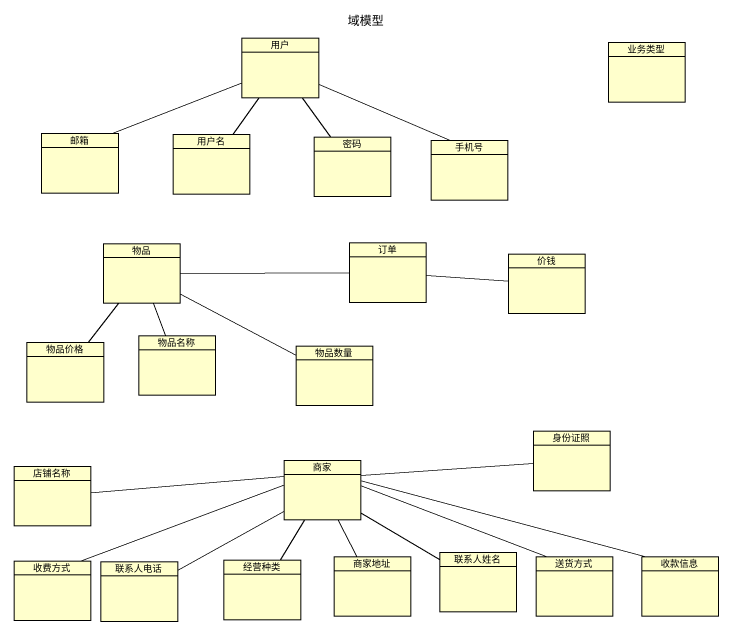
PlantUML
@startuml
title 域模型
hide circle
hide empty members
class 用户
class 业务类型
class 邮箱
class 用户名
class 密码
class 手机号
class 物品
class 订单
class 价钱
class 物品价格
class 物品名称
class 物品数量
class 商家
class 身份证照
class 店铺名称
class 收费方式
class 联系人电话
class 经营种类
class 商家地址
class 联系人姓名
class 送货方式
class 收款信息
用户 -left- 邮箱
用户 -- 用户名
用户 -- 密码
用户 -right- 手机号
物品 -right- 订单
物品 -- 物品价格
物品 -- 物品名称
物品 -right- 物品数量
订单 -right- 价钱
商家 -right- 身份证照
商家 -left- 店铺名称
商家 -left- 收费方式
商家 -left- 联系人电话
商家 -- 经营种类
商家 -- 商家地址
商家 -right- 联系人姓名
商家 -right- 送货方式
商家 -right- 收款信息
@enduml
